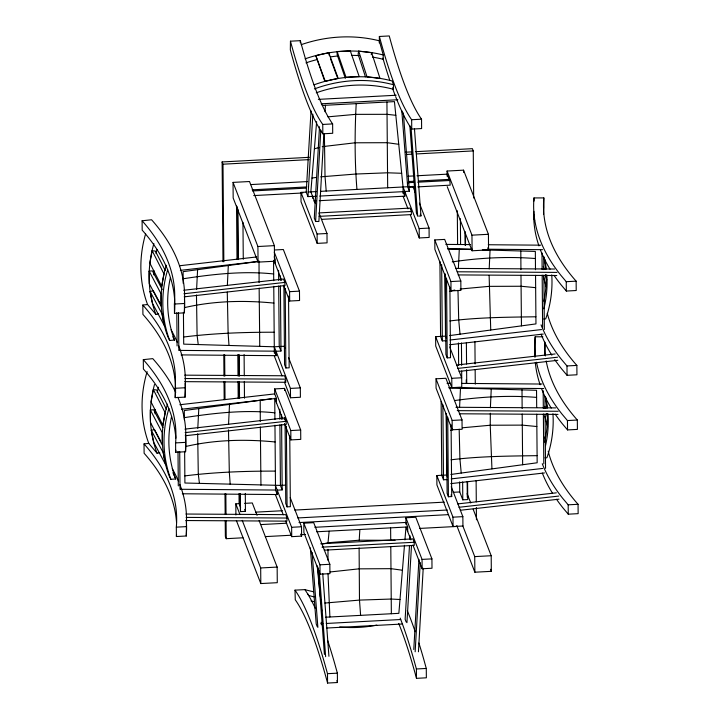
<?xml version="1.0" encoding="UTF-8"?>
<svg xmlns="http://www.w3.org/2000/svg" width="719" height="719" viewBox="0 0 719 719"><rect width="100%" height="100%" fill="white"/><g stroke="black" fill="none" stroke-linecap="round" stroke-linejoin="round"><path stroke-width="1.08" d="M260.215 400.249L260.296 421.397M327.99 560.218L327.999 549.316M489.127 275.476L490.735 330.021M489.19 268.942L490.052 250.095M490.34 413.254L490.232 425.235L491.94 468.896M490.385 407.817L491.248 388.961M227.276 292.076L228.13 333.31L229.002 345.462M227.348 285.569L228.309 265.536M228.489 429.863L229.325 472.176L230.197 484.336M228.552 424.435L229.505 404.402M290.458 41.19L290.341 49.854A772.548 93.209 87 0 0 320.35 130.022L322.831 133.806L332.708 133.276L332.627 123.92A762.931 92.05 87 0 1 300.335 40.668L290.458 41.19A762.931 92.05 87 0 0 322.75 124.441L322.831 133.806M300.308 42.834L300.335 40.668M359.105 547.914L359.482 600.095L360.614 615.365M379.281 42.969L379.371 36.471L389.249 35.95A762.931 92.05 87 0 0 421.541 119.201L421.622 128.566L411.735 129.087L409.264 125.313A772.79 93.245 87 0 1 395.675 96.723M301.189 44.677A122.913 107.032 -15.5 0 1 379.308 40.803L383.227 54.968L383.173 59.3A122.913 107.032 -15.5 0 0 372.487 57.089M324.377 133.869L325.024 176.254L326.201 191.047M458.38 268.376L459.288 249.196M459.576 407.251L460.493 388.062M196.467 294.952L197.096 335.279L198.237 344.563M196.593 289.505L197.59 269.688M197.662 433.827L198.291 474.145L199.442 483.438M197.797 428.371L198.795 408.563M184.361 312.864L184.594 296.911A772.548 264.691 -0.5 0 0 151.583 219.771L142.101 220.769L142.182 230.134A762.931 261.401 -0.5 0 1 174.474 313.385L184.361 312.864L184.675 306.267A772.79 264.781 -0.5 0 0 184.459 299.131M158.674 314.014L155.834 314.311L147.566 304.532L142.829 305.036L142.91 314.392A762.931 261.401 -0.5 0 1 175.202 397.643L185.089 397.122L185.322 381.169A772.79 264.781 -0.5 0 0 178.627 345.614M185.089 397.122L185.403 390.534A772.548 264.691 -0.5 0 0 185.178 383.389M175.67 392.313A772.548 264.691 -0.5 0 0 152.779 358.637L143.306 359.644A762.931 261.401 -0.5 0 1 175.598 442.895L175.679 452.26L185.556 451.739L185.79 435.786A772.548 264.691 -0.5 0 0 177.872 397.212M185.556 451.739L185.87 445.142A772.79 264.781 -0.5 0 0 185.394 434.95M159.87 452.88L157.03 453.186L148.77 443.398L144.034 443.902A762.931 261.401 -0.5 0 1 176.326 527.153L176.407 536.518L186.284 535.997L186.518 520.044A772.79 264.781 -0.5 0 0 179.831 484.489M186.284 535.997L186.598 529.4A772.548 264.691 -0.5 0 0 186.212 520.223M533.866 211.35L533.57 217.533A122.913 115.453 2.8 0 1 534.648 220.553M534.774 356.408L535.188 336.798L542.845 336.789M184.747 381.654L285.686 382.283L285.803 380.198M286.081 515.496L287.07 518.031L286.89 521.149L185.942 520.529M319.506 126.787L314.284 218.091L315.596 221.461L318.885 221.488L323.909 133.518M315.596 221.461L320.809 130.157M413.784 649.509L418.934 559.319M415.151 651.774L420.238 562.698M418.44 651.791L423.212 568.289M312.603 198.237L312.585 196.368L307.966 196.611L306.213 192.108L311.03 110.852M307.966 196.611L312.846 114.231M356.202 103.635C354.701 132.197 354.629 160.903 356.939 189.421M409.479 545.811L405.13 619.284L406.172 621.98M409.875 539.133L410.073 535.799M406.936 622.672L411.493 545.865M322.651 544.004L328.008 542.773L359.203 540.203L359.877 529.579M324.997 111.742L325.464 105.271M316.639 121.664L310.842 191.865L315.38 203.585M404.482 545.299L398.856 613.334L325.59 617.217M404.923 539.906L405.983 527.135L410.926 539.888M328.008 542.773L329.14 531.206M152.167 250.733L149.867 263.136L161.712 286.36L164.013 273.966L152.167 250.733L155.385 251.084L165.253 270.443M153.363 389.608L151.062 402.002L162.907 425.235L165.208 412.832L153.363 389.608L156.589 389.95L166.457 409.309M358.691 51.139L367.032 76.852L380.009 78.443L371.669 52.73L358.691 51.139L358.098 54.186L365.441 76.807M371.265 54.761L371.669 52.73M314.401 148.77L319.299 147.449M322.238 146.667L355.123 142.793L387.262 142.704L398.739 144.294M449.402 291.375L454.741 290.027M450.606 430.25L452.736 429.71M150.109 291.501L161.946 313.682L164.462 325.824L152.626 303.643L150.109 291.501L153.318 290.71M151.314 430.366L163.15 452.557L165.658 464.699L153.821 442.518L151.314 430.366L154.522 429.576L160.697 441.151M184.459 307.633C213.579 300.839 244.217 300.165 273.912 303.094M185.664 446.508C214.774 439.713 245.422 439.039 275.107 441.969M315.839 55.696L328.763 52.73L338.209 78.38L325.276 81.346L315.839 55.696L324.754 81.247M452.233 261.914C479.663 257.806 507.722 256.35 535.403 258.534M454.489 400.582C481.586 396.753 509.268 395.189 536.599 397.4M183.138 278.774C212.95 274.209 243.561 270.721 273.66 273.975M184.343 417.64C214.154 413.083 244.766 409.587 274.856 412.841M324.916 603.052L359.482 600.095L391.118 599.044L400.007 599.502M449.824 320.953C478.333 317.376 507.201 317.196 535.907 316.782M451.02 459.818C479.528 456.25 508.396 456.071 537.102 455.657M311.983 178.033L316.324 177.44M320.674 176.847L355.77 174.034L387.478 172.794L401.66 173.279M449.663 335.584L535.961 323.901L535.547 275.332M271.62 398.703L184.28 410.531L184.361 419.887M450.858 474.459L537.165 462.775L536.742 414.207M183.642 337.022C213.624 333.239 243.957 332.196 274.164 332.223M184.846 475.897C214.828 472.113 245.161 471.071 275.359 471.098M179.75 265.733L256.755 256.944M180.379 270.362L259.622 261.312M450.013 340.015L541.524 329.563M449.528 344.769L543.267 334.065M179.831 404.734L274.694 393.904L276.438 398.398L276.482 402.784M181.583 409.237L276.438 398.398M451.208 478.89L542.728 468.437M450.723 483.644L544.472 472.94M418.782 216.122L420.974 215.88L414.45 128.665M183.74 290.251L283.52 279.044L284.823 282.414L285.057 285.524L184.172 296.848M183.938 293.747L284.823 282.414M456.475 365.036L555.149 353.955M457.787 368.416L557.567 357.208M459.126 371.39L557.8 360.309M184.936 429.117L284.715 417.919L286.027 421.289L286.261 424.39L185.367 435.723M185.134 432.622L286.027 421.289M457.679 503.911L556.344 492.83M458.983 507.281L558.762 496.074M460.331 510.265L558.996 499.184M330.174 571.965L358.844 568.855L390.992 568.666L402.415 570.23M460.16 289.02L489.028 286.36L521.05 286.252L535.655 287.663M462.47 427.787L490.232 425.235L522.255 425.118L536.85 426.529M327.927 116.846L355.572 114.357L387.092 114.321L395.818 115.31M149.166 271.117L161.056 293.819L161.164 306.303L149.273 283.601L149.166 271.117L152.437 270.892L162.26 289.649M150.361 409.983L162.251 432.694L162.359 445.178L150.469 422.466L150.361 409.983L153.632 409.758L162.934 427.526M166.323 265.266A122.913 113.818 -27 0 0 167.976 337.067L169.684 340.42L174.537 340.096A122.913 113.818 -27 0 1 170.376 277.669M167.518 404.132A122.913 113.818 -27 0 0 169.172 475.942L170.879 479.294L175.742 478.971A122.913 113.818 -27 0 1 171.571 416.544M318.355 99.366L396.151 95.241M321.213 103.806L397.904 99.734M322.247 105.441L394.443 101.613L403.044 186.976L403.098 193.528M322.75 124.441L332.627 123.92M379.371 36.471A762.931 92.05 87 0 0 411.654 119.722L421.541 119.201M222.989 261.734L222.126 161.946L309.269 157.326M405.354 152.23L412.059 151.871M415.411 151.691L472.392 148.671L473.264 150.918L473.677 198.013M222.126 161.946L222.998 164.193L309.026 159.627M406.226 154.477L411.816 154.181M416.283 153.947L473.264 150.918M233.037 182.392L249.502 181.521L274.379 245.646L274.514 261.249L258.049 262.12L233.172 197.995L233.037 182.392L257.914 246.518L258.049 262.12M447.128 176.245L447.083 171.041L463.548 170.169L488.426 234.295L488.561 249.897L472.095 250.778L447.218 186.643M250.643 184.585L307.579 181.565M408.041 176.236L413.623 175.939M416.975 175.76L447.11 174.169L449.357 179.948M252.135 189.834L306.833 186.931M408.41 181.548L413.991 181.251M418.458 181.008L449.717 179.355L450.193 185.16L417.82 186.877M252.567 190.957L306.15 188.117M407.736 182.725L414.432 182.374M417.784 182.195L450.148 180.478M321.402 219.367L411.385 214.595L411.358 211.476L410.055 208.097L318.957 212.923L326.983 233.495L327.064 242.851L317.187 243.382L301.036 201.751L300.955 192.386L306.213 192.108M308.065 192.009L316.324 191.578M320.719 191.344L407.664 186.733L409.408 191.227L404.788 191.479L404.824 196.161L319.29 200.691M408.716 186.679L412.922 186.455L415.339 192.692M253.726 195.577L302.843 192.971M410.01 187.291L414.468 187.057M311.992 196.485L316.432 196.251M319.766 196.071L403.08 191.658L404.824 196.161M313.736 200.987L315.956 200.871M319.155 216.365L411.358 211.476M300.955 192.386L317.106 234.017L326.983 233.495M403.044 186.976L419.186 228.606L429.063 228.076L429.144 237.441L419.267 237.962L410.387 215.071M257.914 246.518L274.379 245.646M447.083 171.041L471.961 235.167L488.426 234.295M434.797 239.93L444.675 239.409L460.825 281.03L460.906 290.395L451.02 290.916L434.878 249.295L434.797 239.93L450.939 281.551L451.02 290.916M274.55 249.987L283.331 249.52L299.481 291.15L299.562 300.506L289.676 301.036L283.681 285.569M450.939 281.551L460.825 281.03M274.263 252.126L289.595 291.671L299.481 291.15M576.135 281.165A762.931 261.401 -0.5 0 1 543.843 197.914L533.983 197.932A772.548 264.691 -0.5 0 0 560.946 275.395L566.248 281.686L576.135 281.165L576.216 290.521L566.329 291.051L561.018 284.751A772.79 264.781 -0.5 0 1 553.981 275.287M142.101 220.769A762.931 261.401 -0.5 0 1 174.393 304.029L184.28 303.499M461.679 371.004L461.742 387.137L451.856 387.658L435.714 346.037L435.633 336.672L445.51 336.15L446.211 337.948M183.435 312.379L183.705 344.14L274.29 346.792L284.167 346.261L284.976 348.347M439.92 261.357L440.576 336.411L442.32 340.914L446.265 340.698M280.41 286.054L280.976 351.025L276.033 351.285L276.069 355.671L181.107 354.898M445.214 273.84L445.906 354.494L447.218 357.873L450.507 357.703L449.896 287.124M283.879 285.075L284.562 364.614L285.874 367.993L289.164 367.813L288.544 296.12M541.065 324.835A772.79 264.781 -0.5 0 0 561.665 359.653L566.976 365.944L576.863 365.423L576.944 374.788L567.057 375.309L561.746 369.018A772.548 264.691 -0.5 0 1 554.717 359.554M142.829 305.036A762.931 261.401 -0.5 0 1 175.121 388.287L185.008 387.757M435.993 378.805L445.879 378.275L462.02 419.905L462.101 429.27L452.224 429.791L436.074 388.161L435.993 378.805L452.143 420.426L452.224 429.791M435.633 336.672L451.775 378.302L461.661 377.772L449.654 346.837M274.694 393.904L274.649 388.916L284.535 388.395L300.677 430.025L300.758 439.381L290.88 439.902L284.481 423.41M274.29 346.792L290.431 388.413L300.317 387.892L300.398 397.256L290.512 397.778L284.463 382.166M452.143 420.426L462.02 419.905M274.649 388.916L290.8 430.546L300.677 430.025M536.536 362.232A772.548 264.691 -0.5 0 0 562.141 414.261L567.453 420.561L577.33 420.031L577.411 429.396L567.534 429.917L562.213 423.626A772.79 264.781 -0.5 0 1 555.185 414.162M175.598 442.895L185.475 442.374M451.253 486.736L462.856 516.646L462.937 526.011L453.06 526.533L436.909 484.903L436.828 475.547L446.715 475.016L447.407 476.823M184.63 451.253L184.909 483.015L280.428 485.397L282.172 489.9L277.228 490.16L277.273 494.537L182.311 493.773M281.417 485.343L285.362 485.136M441.133 401.346L441.772 475.286L443.515 479.78L447.47 479.573M235.913 514.975L235.814 503.83L239.103 503.651L240.604 507.515M244.595 503.363L252.279 502.958L257.096 515.37M453.15 492.299L459.738 491.958L462.793 499.831L467.736 499.57L467.575 481.64M446.418 413.829L447.11 493.369L448.413 496.748L451.712 496.568L451.092 424.875M285.084 425.073L285.767 503.489L287.07 506.859L290.368 506.688L289.757 436.109M239.93 493.683L240.514 511.613L245.458 511.353L245.296 493.432M255.712 512.144L282.495 510.724M294.781 510.068L444.36 502.141M297.828 517.941L447.416 510.014M542.261 463.71A772.79 264.781 -0.5 0 0 562.86 498.528L568.181 504.819L578.058 504.298L578.139 513.654L568.262 514.184L562.941 507.884A772.548 264.691 -0.5 0 1 556.515 499.283M176.326 527.153L186.203 526.632M261.033 524.573L286.71 523.216M298.987 522.569L448.566 514.633M303.813 523.189L313.691 522.659L329.841 564.289L329.922 573.654L320.045 574.175L303.894 532.545L303.813 523.189L319.964 564.81L320.045 574.175M405.956 524.322L405.902 517.77L415.78 517.249L431.921 558.879L432.002 568.235L422.125 568.765L412.922 545.038M436.828 475.547L452.979 517.168L462.856 516.646M275.485 485.658L291.635 527.288L301.513 526.766L301.594 536.122L291.716 536.653L285.659 521.041M314.841 527.288L405.938 522.452L407.682 526.955L407.727 531.638M316.594 531.781L407.682 526.955M225.218 520.736L225.362 536.428L226.233 538.684L242.986 537.794M265.338 536.608L291.033 535.242M301.09 534.711L305.557 534.478M419.519 528.429L457.509 526.416M320.701 543.78L412.904 538.891L414.216 542.27L414.243 545.388L324.26 550.161M322.013 547.159L414.216 542.27M242.231 520.376L260.682 567.956L277.148 567.084L277.282 582.687L260.817 583.558L236.353 520.466M319.964 564.81L329.841 564.289M405.902 517.77L422.044 559.4L431.921 558.879M462.694 525.58L474.729 556.605L491.194 555.733L491.329 571.335L474.864 572.207L456.817 525.661M327.657 640.521A772.79 93.245 87 0 1 334.847 664.05L337.373 673.164L337.454 682.529L327.567 683.05A762.931 92.05 87 0 0 295.275 599.799L295.006 590.146L304.892 589.625A122.913 119.48 -33.3 0 0 313.52 591.728M320.665 623.759L322.885 623.643M326.219 623.472L400.681 619.517M326.848 628.029L402.424 624.02M295.006 590.146A772.548 93.209 87 0 1 324.97 664.581L327.487 673.685L337.373 673.164M400.177 618.088A772.79 93.245 87 0 1 413.883 659.862L416.4 668.976L426.277 668.445L426.358 677.81L416.481 678.332A762.931 92.05 87 0 0 398.712 623.454M543.735 318.993L545.694 318.921A122.913 115.022 -15 0 0 551.752 274.865M544.93 457.868L546.898 457.796A122.913 115.022 -15 0 0 552.947 413.74M359.203 540.203L395.073 540.302M455.864 268.412L554.565 269.023M457.167 271.782L556.991 272.402M458.111 274.919L556.812 275.53M184.738 375.165L284.553 375.776L285.865 379.156L184.927 378.527M455.936 407.278L555.76 407.898M457.248 410.648L558.196 411.277M459.315 413.784L558.016 414.405M185.933 514.031L285.758 514.651M186.122 517.401L287.07 518.031M445.834 244.397L470.415 244.595M488.291 244.739L540.796 245.17M447.586 248.9L472.158 249.098M487.797 249.223L542.539 249.673M179.364 350.396L274.325 351.169L276.069 355.671M447.038 383.272L450.391 383.299M461.562 383.389L542 384.045M448.782 387.775L543.744 388.539M180.568 489.271L275.521 490.043L277.273 494.537M448.108 248.864L472.473 249.583M482.359 249.87L535.34 251.416L535.493 269.733M449.312 387.739L536.536 390.291L536.689 407.484M304.892 589.625L308.739 595.485A122.913 119.48 -33.3 0 0 314.113 596.878M153.839 291.671L160.013 303.247M172.83 336.744L174.537 340.096M174.456 476.454L175.742 478.971M487.752 247.83L488.561 249.897M419.384 203.1L429.063 228.076M420.318 214.19L420.974 215.88M417.362 215.403L416.382 212.869L409.848 125.654M403.125 196.341L407.97 208.825M467.125 493.674L470.738 502.985M473.147 509.187L491.194 555.733M490.529 569.268L491.329 571.335M451.056 494.879L451.712 496.568M274.191 256.827L275.242 259.532L275.278 263.909M273.885 260.305L281.677 280.41M288.607 357.711L300.317 387.892M280.976 351.025L279.224 346.531L278.702 286.036M285.03 380.594L285.686 382.283M274.37 356.148L282.037 375.92M282.882 419.285L274.73 398.281L274.919 419.563M290.206 497.629L301.513 526.766M300.785 534.046L301.594 536.122M275.566 495.023L283.241 514.795M317.268 626.698L316.216 624.002L310.356 547.932M259.101 520.538L277.148 567.084M244.694 509.385L245.458 511.353M235.814 503.83L239.822 514.175M330.506 58.787L337.31 77.257M316.261 92.814A122.913 112.721 -19.3 0 1 393.473 89.291L393.464 84.734L392.152 80.977A122.913 112.721 -19.3 0 0 314.023 84.833M392.826 87.412L393.473 89.291M345.327 78.29L337.148 54.617L337.139 52.577M426.277 668.445L423.761 659.341A772.548 93.209 87 0 0 418.889 643.02M543.294 276.069L546.098 286.782M544.768 416.013L547.581 426.727M544.714 436.981L545.281 439.129M544.265 258.094L545.326 262.282M543.312 266.398L544.103 269.535M545.433 274.766L546.764 279.997M545.46 396.969L545.991 399.063M544.777 406.316L545.308 408.41M546.638 413.641L547.429 416.777M328.763 52.73L329.374 55.714M317.178 565.79L320.323 597.004M320.548 599.233L320.998 603.69M321.528 608.957L321.735 611.069M460.025 334.182L458.704 319.676L457.967 290.305M461.221 473.057L459.899 458.551L459.171 429.18M403.377 112.928L409.408 191.227M401.804 110.663L407.664 186.733M312.109 552.435L317.879 627.381M411.079 127.91L417.685 216.248M322.741 573.555L328.934 656.294M319.2 570.571L325.644 656.663M317.897 567.192L324.422 654.407M284.715 417.919L284.868 419.986M329.886 616.992L328.008 573.322M259.757 346.36L259.146 288.13M260.952 485.235L260.341 427.005M521.455 325.869L520.978 275.179M522.65 464.735L522.183 414.054M391.352 613.729L390.794 546.62M386.93 102.008L387.676 187.794M566.248 281.686L566.329 291.051M566.976 365.944L567.057 375.309M567.453 420.561L567.534 429.917M568.181 504.819L568.262 514.184M543.843 197.914L543.924 207.27A762.931 261.401 -0.5 0 0 543.582 214.325M545.092 343.026L545.119 346.145A762.931 261.401 -0.5 0 0 544.786 355.213M543.717 256.332L543.834 269.634M543.879 275.179L544.346 329.5M544.93 396.313L545.029 408.509M545.083 414.045L545.55 468.375M541.982 252.935L542.126 269.571M542.171 275.107L542.62 327.217M543.169 390.705L543.321 408.437M543.375 413.982L543.807 463.872M533.983 197.932L534.01 201.05M474.908 341.534L475.106 363.958M475.151 369.557L475.277 384.135M476.113 480.562L476.293 501.862M476.346 507.47L476.454 519.801M471.961 235.167L472.095 250.778M474.729 556.605L474.864 572.207M465.418 231.824L465.535 245.269M466.379 342.729L466.559 364.021M466.613 369.62L466.73 383.056M465.004 232.938L465.112 245.26M466.272 379.695L466.298 383.056M467.152 481.64L467.287 497.323M463.548 170.169L463.566 172.398M460.367 218.648L460.591 244.406M461.436 342.99L461.634 365.396M462.641 481.91L462.793 499.831M457.311 210.766L457.599 244.379M458.452 342.963L458.641 365.369M459.648 481.874L459.738 491.958M451.775 378.302L451.856 387.658M452.979 517.168L453.06 526.533M446.526 278.334L447.218 357.873M447.73 417.209L448.413 496.748M444.98 274.532L445.51 336.15M446.175 413.407L446.715 475.016M441.664 264.736L442.32 340.914M442.868 404.725L443.515 479.78M419.186 228.606L419.267 237.962M422.044 559.4L422.125 568.765M411.654 119.722L411.735 129.087M416.4 668.976L416.481 678.332M390.615 527.953L390.732 540.005M327.487 673.685L327.567 683.05M317.106 234.017L317.187 243.382M289.595 291.671L289.676 301.036M290.431 388.413L290.512 397.778M290.8 430.546L290.88 439.902M291.635 527.288L291.716 536.653M285.182 288.454L285.874 367.993M286.378 426.205L287.07 506.859M284.535 388.395L284.553 390.471M280.329 275.97L280.365 280.455M281.524 414.845L281.56 419.321M281.614 424.92L282.172 489.9M278.568 270.353L278.657 280.428M279.772 409.219L279.853 419.303M279.907 424.902L280.428 485.397M273.544 260.53L273.714 280.698M273.768 286.297L274.343 353.164M274.964 425.163L275.521 490.043M260.682 567.956L260.817 583.558M242.959 222.324L243.274 259.298M244.101 354.521L244.28 375.803M244.334 381.403L244.478 398.209M237.899 209.148L238.34 259.559M239.157 354.782L239.346 376.064M239.391 381.663L239.535 398.47M240.362 493.692L240.514 511.613M237.459 206.901L237.908 259.55M238.735 354.773L238.915 376.064M238.969 381.663L239.112 398.461M236.533 205.661L237 259.433M237.818 354.656L238.007 375.947M238.052 381.546L238.196 398.353M239.023 493.576L239.103 503.651M222.998 164.193L223.843 261.743M224.643 354.8L224.831 376.1M224.876 381.708L225.029 399.647M225.847 493.827L226.018 514.013M226.072 520.745L226.233 538.684M223.789 354.791L223.977 376.1M224.022 381.699L224.175 399.638M224.993 493.827L225.164 514.004M183.183 283.25L183.084 271.656L259.02 261.374L259.101 282.531M178.51 312.747L178.842 350.441M179.714 451.622L180.038 489.315M176.802 312.684L177.09 345.947M178.006 451.559L178.303 485.927M174.393 304.029L174.474 313.385M175.121 388.287L175.202 397.643M143.306 359.644L143.387 369.009A762.931 261.401 -0.5 0 1 175.804 438.159M144.034 443.902L144.115 453.267A762.931 261.401 -0.5 0 1 176.532 522.416M520.808 250.994L520.942 269.643M522.003 389.86L522.138 408.518M148.77 443.398A122.913 111.068 -40.2 0 1 147.134 371.633M157.03 453.186A122.913 111.068 -40.2 0 1 154.495 384.557M155.061 413.793A122.913 111.068 -40.2 0 1 155.187 409.542M157.254 392.511A122.913 111.068 -40.2 0 1 158.423 387.217M175.831 450.247A762.931 261.401 -0.5 0 1 175.679 452.26M170.879 479.294A122.913 113.818 -27 0 1 168.911 408.518M174.034 475.619A122.913 113.818 -27 0 1 172.964 472.662M172.263 468.689A772.79 264.781 -0.5 0 1 178.6 481.469M176.559 534.505A762.931 261.401 -0.5 0 1 176.407 536.518M305.108 58.841A122.913 107.032 -15.5 0 1 383.227 54.968M305.97 62.859A122.913 107.032 -15.5 0 1 317.088 59.578M330.336 56.918A122.913 107.032 -15.5 0 1 337.031 56.073M351.555 55.363A122.913 107.032 -15.5 0 1 359.329 55.624M395.279 95.708A772.79 93.245 87 0 1 392.934 89.399M389.851 80.537A772.79 93.245 87 0 1 382.885 58.131M314.428 88.922A122.913 112.721 -19.3 0 1 393.464 84.734M147.566 304.532A122.913 111.068 -40.2 0 1 145.624 233.81M155.834 314.311A122.913 111.068 -40.2 0 1 153.893 243.588M153.866 274.919A122.913 111.068 -40.2 0 1 153.983 270.668M156.059 253.636A122.913 111.068 -40.2 0 1 156.967 249.403M169.684 340.42A122.913 113.818 -27 0 1 167.707 269.652M171.068 329.823A772.79 264.781 -0.5 0 1 177.404 342.595M578.058 504.298A762.931 261.401 -0.5 0 1 548.211 451.208M552.516 493.225A772.548 264.691 -0.5 0 1 542.342 473.075M545.541 397.967A122.913 115.022 -15 0 1 546.97 408.428M547.303 413.713A122.913 115.022 -15 0 1 544.634 442.221M551.239 408.095A772.79 264.781 -0.5 0 1 541.614 388.808M540.14 384.773A772.79 264.781 -0.5 0 1 535.304 362.439M534.981 357.343A772.79 264.781 -0.5 0 1 534.918 353.263M545.595 397.23A122.913 115.022 -15 0 1 547.429 407.619M548.04 413.928A122.913 115.022 -15 0 1 545.541 445.618M577.33 420.031A762.931 261.401 -0.5 0 1 546.179 360.929M545.406 355.914A762.931 261.401 -0.5 0 1 544.741 341.822M535.556 356.13A772.548 264.691 -0.5 0 1 535.179 336.798M576.863 365.423A762.931 261.401 -0.5 0 1 547.267 313.34M551.859 355.213A772.548 264.691 -0.5 0 1 541.146 334.2M544.346 259.092A122.913 115.022 -15 0 1 545.775 269.562M546.098 274.838A122.913 115.022 -15 0 1 543.888 301.261M550.044 269.221A772.79 264.781 -0.5 0 1 540.418 249.942M538.944 245.898A772.79 264.781 -0.5 0 1 533.723 214.388M544.157 257.321A122.913 115.022 -15 0 1 546.233 268.744M546.844 275.062A122.913 115.022 -15 0 1 543.852 308.828M307.552 593.687A772.79 93.245 87 0 1 315.228 608.229M321.141 622.277A772.79 93.245 87 0 1 322.319 625.35M336.914 680.534A762.931 92.05 87 0 1 337.454 682.529M376.765 625.126A122.913 116.127 -23.5 0 1 339.701 626.968M314.248 601.704A122.913 119.48 -33.3 0 1 311.012 600.895M407.322 610.773A772.548 93.209 87 0 1 415.196 631.722M350.306 50.851L337.139 51.552L346.028 77.284L359.203 76.582L350.306 50.851"/></g></svg>
